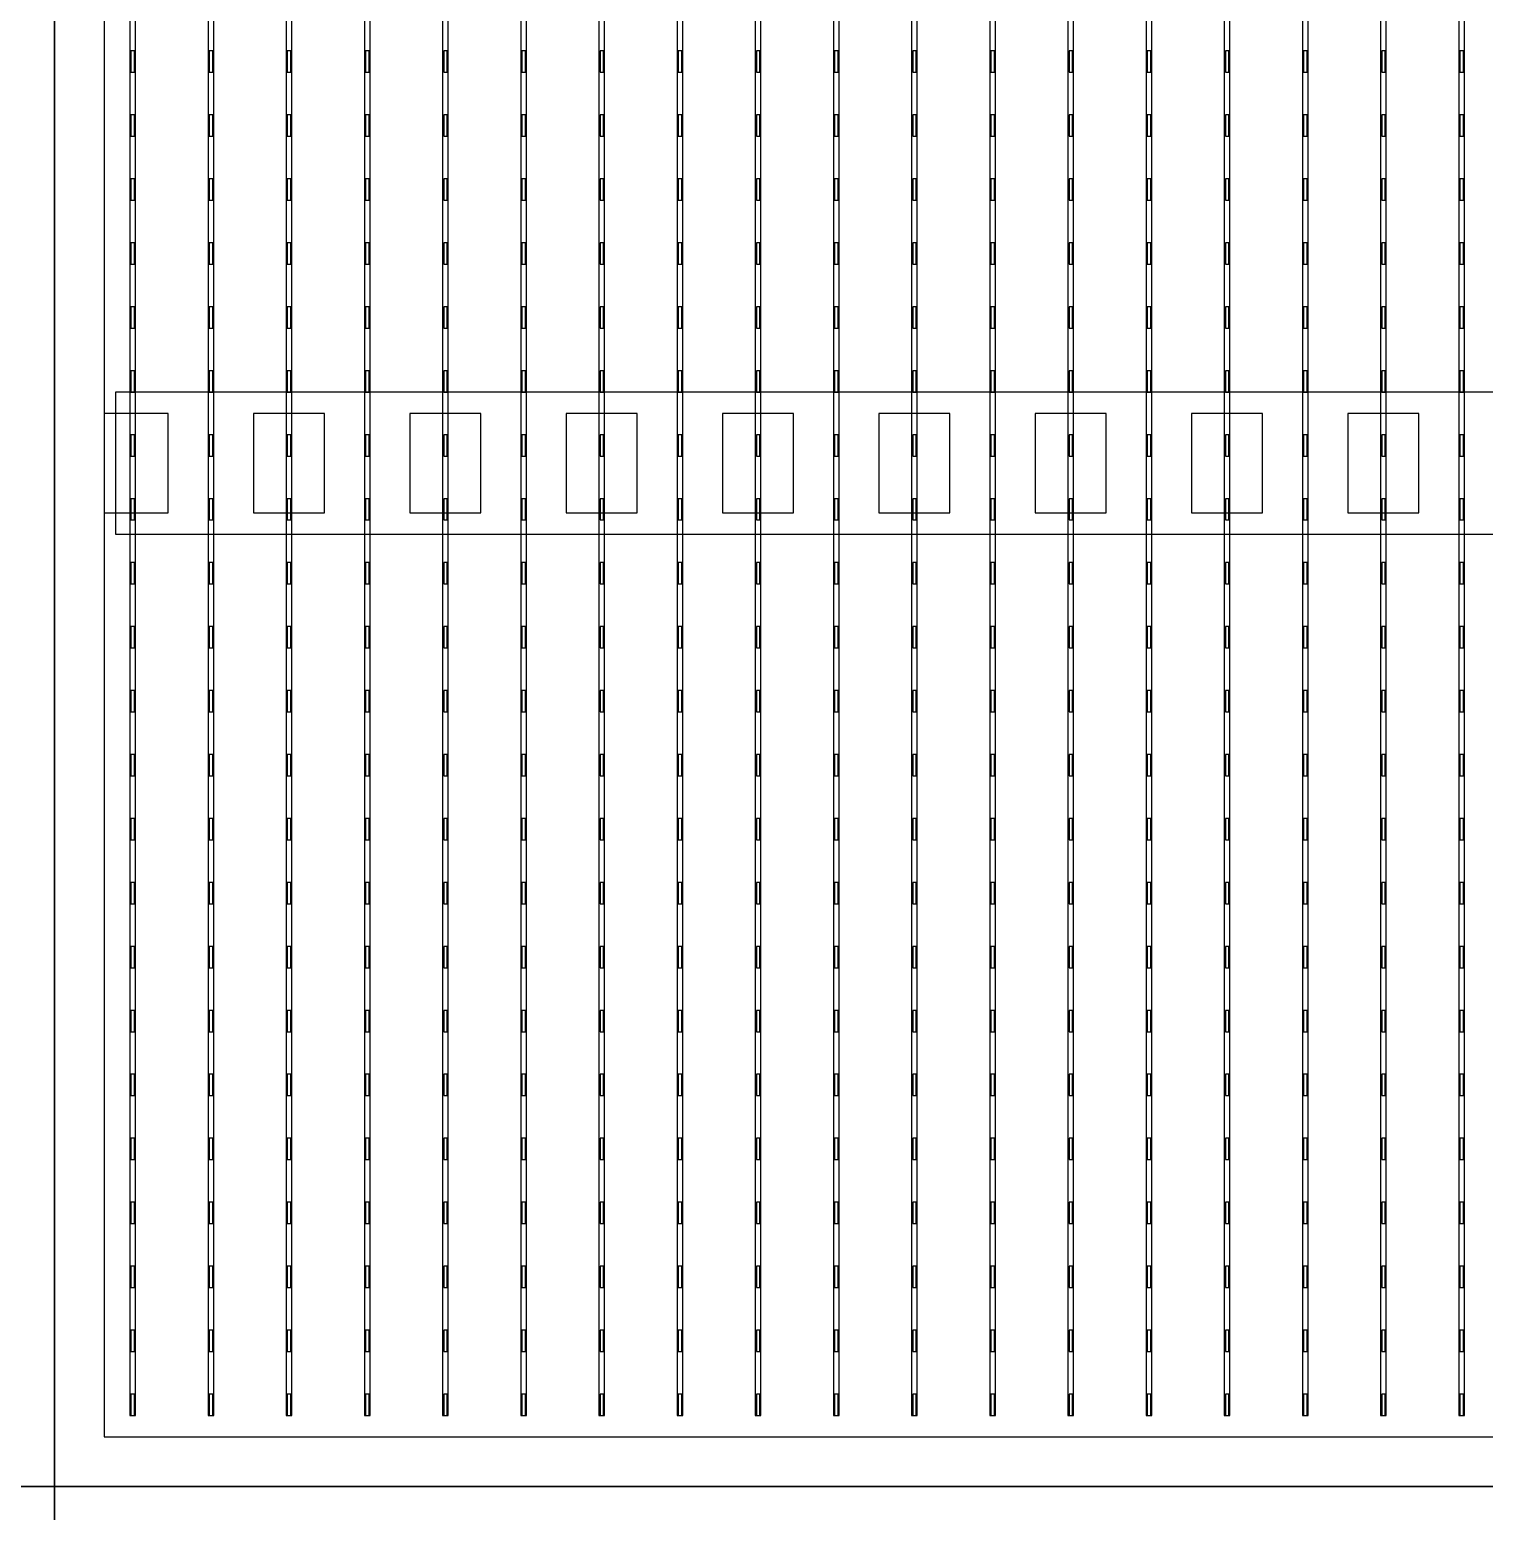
# Model space of a CAD drawing. Header units: millimetres. Extents: x -18 to 142, y -7 to 153.
# Drawn here: x 20.2 to 30.43, y 20.22 to 30.65 of the extents above; entities that cross this region are included whole.
import ezdxf

# ---------------------------------------------------------------- set-up
doc = ezdxf.new("R2010")
doc.units = ezdxf.units.MM
for name, color, linetype in [('BUSBARS', 3, 'Continuous'), ('CELLS', 5, 'Continuous'), ('CONTACT_PADS', 2, 'Continuous'), ('DICING', 4, 'Continuous'), ('FINGERS', 1, 'Continuous'), ('INSULATION', 2, 'Continuous')]:
    doc.layers.add(name, color=color, linetype=linetype)

msp = doc.modelspace()

# ---------------------------------------------------------------- linework, layer by layer
at = {"layer": 'BUSBARS'}
msp.add_lwpolyline([(40.84, 27.1), (40.84, 28.1), (20.8, 28.1), (20.8, 27.1), (40.84, 27.1)], close=True, dxfattribs=at)
at = {"layer": 'CELLS'}
for points in [[(20.37, 20.4), (20.37, 41.3), (-0.53, 41.3), (-0.53, 20.4), (20.37, 20.4)], [(41.27, 20.4), (41.27, 41.3), (20.37, 41.3), (20.37, 20.4), (41.27, 20.4)], [(20.37, -0.5), (20.37, 20.4), (-0.53, 20.4), (-0.53, -0.5), (20.37, -0.5)], [(41.27, -0.5), (41.27, 20.4), (20.37, 20.4), (20.37, -0.5), (41.27, -0.5)]]:
    msp.add_lwpolyline(points, close=True, dxfattribs=at)
at = {"layer": 'CONTACT_PADS'}
for points in [[(20.933, 30.35), (20.933, 30.5), (20.908, 30.5), (20.908, 30.35), (20.933, 30.35)], [(21.483, 30.35), (21.483, 30.5), (21.458, 30.5), (21.458, 30.35), (21.483, 30.35)], [(22.033, 30.35), (22.033, 30.5), (22.008, 30.5), (22.008, 30.35), (22.033, 30.35)], [(22.583, 30.35), (22.583, 30.5), (22.558, 30.5), (22.558, 30.35), (22.583, 30.35)], [(23.133, 30.35), (23.133, 30.5), (23.108, 30.5), (23.108, 30.35), (23.133, 30.35)], [(23.683, 30.35), (23.683, 30.5), (23.658, 30.5), (23.658, 30.35), (23.683, 30.35)], [(24.233, 30.35), (24.233, 30.5), (24.208, 30.5), (24.208, 30.35), (24.233, 30.35)], [(24.783, 30.35), (24.783, 30.5), (24.758, 30.5), (24.758, 30.35), (24.783, 30.35)], [(25.333, 30.35), (25.333, 30.5), (25.308, 30.5), (25.308, 30.35), (25.333, 30.35)], [(25.883, 30.35), (25.883, 30.5), (25.858, 30.5), (25.858, 30.35), (25.883, 30.35)], [(26.433, 30.35), (26.433, 30.5), (26.408, 30.5), (26.408, 30.35), (26.433, 30.35)], [(26.983, 30.35), (26.983, 30.5), (26.958, 30.5), (26.958, 30.35), (26.983, 30.35)], [(27.533, 30.35), (27.533, 30.5), (27.508, 30.5), (27.508, 30.35), (27.533, 30.35)], [(28.083, 30.35), (28.083, 30.5), (28.058, 30.5), (28.058, 30.35), (28.083, 30.35)], [(28.633, 30.35), (28.633, 30.5), (28.608, 30.5), (28.608, 30.35), (28.633, 30.35)], [(29.183, 30.35), (29.183, 30.5), (29.158, 30.5), (29.158, 30.35), (29.183, 30.35)], [(29.733, 30.35), (29.733, 30.5), (29.708, 30.5), (29.708, 30.35), (29.733, 30.35)], [(30.283, 30.35), (30.283, 30.5), (30.258, 30.5), (30.258, 30.35), (30.283, 30.35)], [(20.933, 29.9), (20.933, 30.05), (20.908, 30.05), (20.908, 29.9), (20.933, 29.9)], [(21.483, 29.9), (21.483, 30.05), (21.458, 30.05), (21.458, 29.9), (21.483, 29.9)], [(22.033, 29.9), (22.033, 30.05), (22.008, 30.05), (22.008, 29.9), (22.033, 29.9)], [(22.583, 29.9), (22.583, 30.05), (22.558, 30.05), (22.558, 29.9), (22.583, 29.9)], [(23.133, 29.9), (23.133, 30.05), (23.108, 30.05), (23.108, 29.9), (23.133, 29.9)], [(23.683, 29.9), (23.683, 30.05), (23.658, 30.05), (23.658, 29.9), (23.683, 29.9)], [(24.233, 29.9), (24.233, 30.05), (24.208, 30.05), (24.208, 29.9), (24.233, 29.9)], [(24.783, 29.9), (24.783, 30.05), (24.758, 30.05), (24.758, 29.9), (24.783, 29.9)], [(25.333, 29.9), (25.333, 30.05), (25.308, 30.05), (25.308, 29.9), (25.333, 29.9)], [(25.883, 29.9), (25.883, 30.05), (25.858, 30.05), (25.858, 29.9), (25.883, 29.9)], [(26.433, 29.9), (26.433, 30.05), (26.408, 30.05), (26.408, 29.9), (26.433, 29.9)], [(26.983, 29.9), (26.983, 30.05), (26.958, 30.05), (26.958, 29.9), (26.983, 29.9)], [(27.533, 29.9), (27.533, 30.05), (27.508, 30.05), (27.508, 29.9), (27.533, 29.9)], [(28.083, 29.9), (28.083, 30.05), (28.058, 30.05), (28.058, 29.9), (28.083, 29.9)], [(28.633, 29.9), (28.633, 30.05), (28.608, 30.05), (28.608, 29.9), (28.633, 29.9)], [(29.183, 29.9), (29.183, 30.05), (29.158, 30.05), (29.158, 29.9), (29.183, 29.9)], [(29.733, 29.9), (29.733, 30.05), (29.708, 30.05), (29.708, 29.9), (29.733, 29.9)], [(30.283, 29.9), (30.283, 30.05), (30.258, 30.05), (30.258, 29.9), (30.283, 29.9)], [(20.933, 29.45), (20.933, 29.6), (20.908, 29.6), (20.908, 29.45), (20.933, 29.45)], [(21.483, 29.45), (21.483, 29.6), (21.458, 29.6), (21.458, 29.45), (21.483, 29.45)], [(22.033, 29.45), (22.033, 29.6), (22.008, 29.6), (22.008, 29.45), (22.033, 29.45)], [(22.583, 29.45), (22.583, 29.6), (22.558, 29.6), (22.558, 29.45), (22.583, 29.45)], [(23.133, 29.45), (23.133, 29.6), (23.108, 29.6), (23.108, 29.45), (23.133, 29.45)], [(23.683, 29.45), (23.683, 29.6), (23.658, 29.6), (23.658, 29.45), (23.683, 29.45)], [(24.233, 29.45), (24.233, 29.6), (24.208, 29.6), (24.208, 29.45), (24.233, 29.45)], [(24.783, 29.45), (24.783, 29.6), (24.758, 29.6), (24.758, 29.45), (24.783, 29.45)], [(25.333, 29.45), (25.333, 29.6), (25.308, 29.6), (25.308, 29.45), (25.333, 29.45)], [(25.883, 29.45), (25.883, 29.6), (25.858, 29.6), (25.858, 29.45), (25.883, 29.45)], [(26.433, 29.45), (26.433, 29.6), (26.408, 29.6), (26.408, 29.45), (26.433, 29.45)], [(26.983, 29.45), (26.983, 29.6), (26.958, 29.6), (26.958, 29.45), (26.983, 29.45)], [(27.533, 29.45), (27.533, 29.6), (27.508, 29.6), (27.508, 29.45), (27.533, 29.45)], [(28.083, 29.45), (28.083, 29.6), (28.058, 29.6), (28.058, 29.45), (28.083, 29.45)], [(28.633, 29.45), (28.633, 29.6), (28.608, 29.6), (28.608, 29.45), (28.633, 29.45)], [(29.183, 29.45), (29.183, 29.6), (29.158, 29.6), (29.158, 29.45), (29.183, 29.45)], [(29.733, 29.45), (29.733, 29.6), (29.708, 29.6), (29.708, 29.45), (29.733, 29.45)], [(30.283, 29.45), (30.283, 29.6), (30.258, 29.6), (30.258, 29.45), (30.283, 29.45)], [(20.933, 29), (20.933, 29.15), (20.908, 29.15), (20.908, 29), (20.933, 29)], [(21.483, 29), (21.483, 29.15), (21.458, 29.15), (21.458, 29), (21.483, 29)], [(22.033, 29), (22.033, 29.15), (22.008, 29.15), (22.008, 29), (22.033, 29)], [(22.583, 29), (22.583, 29.15), (22.558, 29.15), (22.558, 29), (22.583, 29)], [(23.133, 29), (23.133, 29.15), (23.108, 29.15), (23.108, 29), (23.133, 29)], [(23.683, 29), (23.683, 29.15), (23.658, 29.15), (23.658, 29), (23.683, 29)], [(24.233, 29), (24.233, 29.15), (24.208, 29.15), (24.208, 29), (24.233, 29)], [(24.783, 29), (24.783, 29.15), (24.758, 29.15), (24.758, 29), (24.783, 29)], [(25.333, 29), (25.333, 29.15), (25.308, 29.15), (25.308, 29), (25.333, 29)], [(25.883, 29), (25.883, 29.15), (25.858, 29.15), (25.858, 29), (25.883, 29)], [(26.433, 29), (26.433, 29.15), (26.408, 29.15), (26.408, 29), (26.433, 29)], [(26.983, 29), (26.983, 29.15), (26.958, 29.15), (26.958, 29), (26.983, 29)], [(27.533, 29), (27.533, 29.15), (27.508, 29.15), (27.508, 29), (27.533, 29)], [(28.083, 29), (28.083, 29.15), (28.058, 29.15), (28.058, 29), (28.083, 29)], [(28.633, 29), (28.633, 29.15), (28.608, 29.15), (28.608, 29), (28.633, 29)], [(29.183, 29), (29.183, 29.15), (29.158, 29.15), (29.158, 29), (29.183, 29)], [(29.733, 29), (29.733, 29.15), (29.708, 29.15), (29.708, 29), (29.733, 29)], [(30.283, 29), (30.283, 29.15), (30.258, 29.15), (30.258, 29), (30.283, 29)], [(20.933, 28.55), (20.933, 28.7), (20.908, 28.7), (20.908, 28.55), (20.933, 28.55)], [(21.483, 28.55), (21.483, 28.7), (21.458, 28.7), (21.458, 28.55), (21.483, 28.55)], [(22.033, 28.55), (22.033, 28.7), (22.008, 28.7), (22.008, 28.55), (22.033, 28.55)], [(22.583, 28.55), (22.583, 28.7), (22.558, 28.7), (22.558, 28.55), (22.583, 28.55)], [(23.133, 28.55), (23.133, 28.7), (23.108, 28.7), (23.108, 28.55), (23.133, 28.55)], [(23.683, 28.55), (23.683, 28.7), (23.658, 28.7), (23.658, 28.55), (23.683, 28.55)], [(24.233, 28.55), (24.233, 28.7), (24.208, 28.7), (24.208, 28.55), (24.233, 28.55)], [(24.783, 28.55), (24.783, 28.7), (24.758, 28.7), (24.758, 28.55), (24.783, 28.55)], [(25.333, 28.55), (25.333, 28.7), (25.308, 28.7), (25.308, 28.55), (25.333, 28.55)], [(25.883, 28.55), (25.883, 28.7), (25.858, 28.7), (25.858, 28.55), (25.883, 28.55)], [(26.433, 28.55), (26.433, 28.7), (26.408, 28.7), (26.408, 28.55), (26.433, 28.55)], [(26.983, 28.55), (26.983, 28.7), (26.958, 28.7), (26.958, 28.55), (26.983, 28.55)], [(27.533, 28.55), (27.533, 28.7), (27.508, 28.7), (27.508, 28.55), (27.533, 28.55)], [(28.083, 28.55), (28.083, 28.7), (28.058, 28.7), (28.058, 28.55), (28.083, 28.55)], [(28.633, 28.55), (28.633, 28.7), (28.608, 28.7), (28.608, 28.55), (28.633, 28.55)], [(29.183, 28.55), (29.183, 28.7), (29.158, 28.7), (29.158, 28.55), (29.183, 28.55)], [(29.733, 28.55), (29.733, 28.7), (29.708, 28.7), (29.708, 28.55), (29.733, 28.55)], [(30.283, 28.55), (30.283, 28.7), (30.258, 28.7), (30.258, 28.55), (30.283, 28.55)], [(20.933, 28.1), (20.933, 28.25), (20.908, 28.25), (20.908, 28.1), (20.933, 28.1)], [(21.483, 28.1), (21.483, 28.25), (21.458, 28.25), (21.458, 28.1), (21.483, 28.1)], [(22.033, 28.1), (22.033, 28.25), (22.008, 28.25), (22.008, 28.1), (22.033, 28.1)], [(22.583, 28.1), (22.583, 28.25), (22.558, 28.25), (22.558, 28.1), (22.583, 28.1)], [(23.133, 28.1), (23.133, 28.25), (23.108, 28.25), (23.108, 28.1), (23.133, 28.1)], [(23.683, 28.1), (23.683, 28.25), (23.658, 28.25), (23.658, 28.1), (23.683, 28.1)], [(24.233, 28.1), (24.233, 28.25), (24.208, 28.25), (24.208, 28.1), (24.233, 28.1)], [(24.783, 28.1), (24.783, 28.25), (24.758, 28.25), (24.758, 28.1), (24.783, 28.1)], [(25.333, 28.1), (25.333, 28.25), (25.308, 28.25), (25.308, 28.1), (25.333, 28.1)], [(25.883, 28.1), (25.883, 28.25), (25.858, 28.25), (25.858, 28.1), (25.883, 28.1)], [(26.433, 28.1), (26.433, 28.25), (26.408, 28.25), (26.408, 28.1), (26.433, 28.1)], [(26.983, 28.1), (26.983, 28.25), (26.958, 28.25), (26.958, 28.1), (26.983, 28.1)], [(27.533, 28.1), (27.533, 28.25), (27.508, 28.25), (27.508, 28.1), (27.533, 28.1)], [(28.083, 28.1), (28.083, 28.25), (28.058, 28.25), (28.058, 28.1), (28.083, 28.1)], [(28.633, 28.1), (28.633, 28.25), (28.608, 28.25), (28.608, 28.1), (28.633, 28.1)], [(29.183, 28.1), (29.183, 28.25), (29.158, 28.25), (29.158, 28.1), (29.183, 28.1)], [(29.733, 28.1), (29.733, 28.25), (29.708, 28.25), (29.708, 28.1), (29.733, 28.1)], [(30.283, 28.1), (30.283, 28.25), (30.258, 28.25), (30.258, 28.1), (30.283, 28.1)], [(20.933, 27.65), (20.933, 27.8), (20.908, 27.8), (20.908, 27.65), (20.933, 27.65)], [(21.483, 27.65), (21.483, 27.8), (21.458, 27.8), (21.458, 27.65), (21.483, 27.65)], [(22.033, 27.65), (22.033, 27.8), (22.008, 27.8), (22.008, 27.65), (22.033, 27.65)], [(22.583, 27.65), (22.583, 27.8), (22.558, 27.8), (22.558, 27.65), (22.583, 27.65)], [(23.133, 27.65), (23.133, 27.8), (23.108, 27.8), (23.108, 27.65), (23.133, 27.65)], [(23.683, 27.65), (23.683, 27.8), (23.658, 27.8), (23.658, 27.65), (23.683, 27.65)], [(24.233, 27.65), (24.233, 27.8), (24.208, 27.8), (24.208, 27.65), (24.233, 27.65)], [(24.783, 27.65), (24.783, 27.8), (24.758, 27.8), (24.758, 27.65), (24.783, 27.65)], [(25.333, 27.65), (25.333, 27.8), (25.308, 27.8), (25.308, 27.65), (25.333, 27.65)], [(25.883, 27.65), (25.883, 27.8), (25.858, 27.8), (25.858, 27.65), (25.883, 27.65)], [(26.433, 27.65), (26.433, 27.8), (26.408, 27.8), (26.408, 27.65), (26.433, 27.65)], [(26.983, 27.65), (26.983, 27.8), (26.958, 27.8), (26.958, 27.65), (26.983, 27.65)], [(27.533, 27.65), (27.533, 27.8), (27.508, 27.8), (27.508, 27.65), (27.533, 27.65)], [(28.083, 27.65), (28.083, 27.8), (28.058, 27.8), (28.058, 27.65), (28.083, 27.65)], [(28.633, 27.65), (28.633, 27.8), (28.608, 27.8), (28.608, 27.65), (28.633, 27.65)], [(29.183, 27.65), (29.183, 27.8), (29.158, 27.8), (29.158, 27.65), (29.183, 27.65)], [(29.733, 27.65), (29.733, 27.8), (29.708, 27.8), (29.708, 27.65), (29.733, 27.65)], [(30.283, 27.65), (30.283, 27.8), (30.258, 27.8), (30.258, 27.65), (30.283, 27.65)], [(20.933, 27.2), (20.933, 27.35), (20.908, 27.35), (20.908, 27.2), (20.933, 27.2)], [(21.483, 27.2), (21.483, 27.35), (21.458, 27.35), (21.458, 27.2), (21.483, 27.2)], [(22.033, 27.2), (22.033, 27.35), (22.008, 27.35), (22.008, 27.2), (22.033, 27.2)], [(22.583, 27.2), (22.583, 27.35), (22.558, 27.35), (22.558, 27.2), (22.583, 27.2)], [(23.133, 27.2), (23.133, 27.35), (23.108, 27.35), (23.108, 27.2), (23.133, 27.2)], [(23.683, 27.2), (23.683, 27.35), (23.658, 27.35), (23.658, 27.2), (23.683, 27.2)], [(24.233, 27.2), (24.233, 27.35), (24.208, 27.35), (24.208, 27.2), (24.233, 27.2)], [(24.783, 27.2), (24.783, 27.35), (24.758, 27.35), (24.758, 27.2), (24.783, 27.2)], [(25.333, 27.2), (25.333, 27.35), (25.308, 27.35), (25.308, 27.2), (25.333, 27.2)], [(25.883, 27.2), (25.883, 27.35), (25.858, 27.35), (25.858, 27.2), (25.883, 27.2)], [(26.433, 27.2), (26.433, 27.35), (26.408, 27.35), (26.408, 27.2), (26.433, 27.2)], [(26.983, 27.2), (26.983, 27.35), (26.958, 27.35), (26.958, 27.2), (26.983, 27.2)], [(27.533, 27.2), (27.533, 27.35), (27.508, 27.35), (27.508, 27.2), (27.533, 27.2)], [(28.083, 27.2), (28.083, 27.35), (28.058, 27.35), (28.058, 27.2), (28.083, 27.2)], [(28.633, 27.2), (28.633, 27.35), (28.608, 27.35), (28.608, 27.2), (28.633, 27.2)], [(29.183, 27.2), (29.183, 27.35), (29.158, 27.35), (29.158, 27.2), (29.183, 27.2)], [(29.733, 27.2), (29.733, 27.35), (29.708, 27.35), (29.708, 27.2), (29.733, 27.2)], [(30.283, 27.2), (30.283, 27.35), (30.258, 27.35), (30.258, 27.2), (30.283, 27.2)], [(20.933, 26.75), (20.933, 26.9), (20.908, 26.9), (20.908, 26.75), (20.933, 26.75)], [(21.483, 26.75), (21.483, 26.9), (21.458, 26.9), (21.458, 26.75), (21.483, 26.75)], [(22.033, 26.75), (22.033, 26.9), (22.008, 26.9), (22.008, 26.75), (22.033, 26.75)], [(22.583, 26.75), (22.583, 26.9), (22.558, 26.9), (22.558, 26.75), (22.583, 26.75)], [(23.133, 26.75), (23.133, 26.9), (23.108, 26.9), (23.108, 26.75), (23.133, 26.75)], [(23.683, 26.75), (23.683, 26.9), (23.658, 26.9), (23.658, 26.75), (23.683, 26.75)], [(24.233, 26.75), (24.233, 26.9), (24.208, 26.9), (24.208, 26.75), (24.233, 26.75)], [(24.783, 26.75), (24.783, 26.9), (24.758, 26.9), (24.758, 26.75), (24.783, 26.75)], [(25.333, 26.75), (25.333, 26.9), (25.308, 26.9), (25.308, 26.75), (25.333, 26.75)], [(25.883, 26.75), (25.883, 26.9), (25.858, 26.9), (25.858, 26.75), (25.883, 26.75)], [(26.433, 26.75), (26.433, 26.9), (26.408, 26.9), (26.408, 26.75), (26.433, 26.75)], [(26.983, 26.75), (26.983, 26.9), (26.958, 26.9), (26.958, 26.75), (26.983, 26.75)], [(27.533, 26.75), (27.533, 26.9), (27.508, 26.9), (27.508, 26.75), (27.533, 26.75)], [(28.083, 26.75), (28.083, 26.9), (28.058, 26.9), (28.058, 26.75), (28.083, 26.75)], [(28.633, 26.75), (28.633, 26.9), (28.608, 26.9), (28.608, 26.75), (28.633, 26.75)], [(29.183, 26.75), (29.183, 26.9), (29.158, 26.9), (29.158, 26.75), (29.183, 26.75)], [(29.733, 26.75), (29.733, 26.9), (29.708, 26.9), (29.708, 26.75), (29.733, 26.75)], [(30.283, 26.75), (30.283, 26.9), (30.258, 26.9), (30.258, 26.75), (30.283, 26.75)], [(20.933, 26.3), (20.933, 26.45), (20.908, 26.45), (20.908, 26.3), (20.933, 26.3)], [(21.483, 26.3), (21.483, 26.45), (21.458, 26.45), (21.458, 26.3), (21.483, 26.3)], [(22.033, 26.3), (22.033, 26.45), (22.008, 26.45), (22.008, 26.3), (22.033, 26.3)], [(22.583, 26.3), (22.583, 26.45), (22.558, 26.45), (22.558, 26.3), (22.583, 26.3)], [(23.133, 26.3), (23.133, 26.45), (23.108, 26.45), (23.108, 26.3), (23.133, 26.3)], [(23.683, 26.3), (23.683, 26.45), (23.658, 26.45), (23.658, 26.3), (23.683, 26.3)], [(24.233, 26.3), (24.233, 26.45), (24.208, 26.45), (24.208, 26.3), (24.233, 26.3)], [(24.783, 26.3), (24.783, 26.45), (24.758, 26.45), (24.758, 26.3), (24.783, 26.3)], [(25.333, 26.3), (25.333, 26.45), (25.308, 26.45), (25.308, 26.3), (25.333, 26.3)], [(25.883, 26.3), (25.883, 26.45), (25.858, 26.45), (25.858, 26.3), (25.883, 26.3)], [(26.433, 26.3), (26.433, 26.45), (26.408, 26.45), (26.408, 26.3), (26.433, 26.3)], [(26.983, 26.3), (26.983, 26.45), (26.958, 26.45), (26.958, 26.3), (26.983, 26.3)], [(27.533, 26.3), (27.533, 26.45), (27.508, 26.45), (27.508, 26.3), (27.533, 26.3)], [(28.083, 26.3), (28.083, 26.45), (28.058, 26.45), (28.058, 26.3), (28.083, 26.3)], [(28.633, 26.3), (28.633, 26.45), (28.608, 26.45), (28.608, 26.3), (28.633, 26.3)], [(29.183, 26.3), (29.183, 26.45), (29.158, 26.45), (29.158, 26.3), (29.183, 26.3)], [(29.733, 26.3), (29.733, 26.45), (29.708, 26.45), (29.708, 26.3), (29.733, 26.3)], [(30.283, 26.3), (30.283, 26.45), (30.258, 26.45), (30.258, 26.3), (30.283, 26.3)], [(20.933, 25.85), (20.933, 26), (20.908, 26), (20.908, 25.85), (20.933, 25.85)], [(21.483, 25.85), (21.483, 26), (21.458, 26), (21.458, 25.85), (21.483, 25.85)], [(22.033, 25.85), (22.033, 26), (22.008, 26), (22.008, 25.85), (22.033, 25.85)], [(22.583, 25.85), (22.583, 26), (22.558, 26), (22.558, 25.85), (22.583, 25.85)], [(23.133, 25.85), (23.133, 26), (23.108, 26), (23.108, 25.85), (23.133, 25.85)], [(23.683, 25.85), (23.683, 26), (23.658, 26), (23.658, 25.85), (23.683, 25.85)], [(24.233, 25.85), (24.233, 26), (24.208, 26), (24.208, 25.85), (24.233, 25.85)], [(24.783, 25.85), (24.783, 26), (24.758, 26), (24.758, 25.85), (24.783, 25.85)], [(25.333, 25.85), (25.333, 26), (25.308, 26), (25.308, 25.85), (25.333, 25.85)], [(25.883, 25.85), (25.883, 26), (25.858, 26), (25.858, 25.85), (25.883, 25.85)], [(26.433, 25.85), (26.433, 26), (26.408, 26), (26.408, 25.85), (26.433, 25.85)], [(26.983, 25.85), (26.983, 26), (26.958, 26), (26.958, 25.85), (26.983, 25.85)], [(27.533, 25.85), (27.533, 26), (27.508, 26), (27.508, 25.85), (27.533, 25.85)], [(28.083, 25.85), (28.083, 26), (28.058, 26), (28.058, 25.85), (28.083, 25.85)], [(28.633, 25.85), (28.633, 26), (28.608, 26), (28.608, 25.85), (28.633, 25.85)], [(29.183, 25.85), (29.183, 26), (29.158, 26), (29.158, 25.85), (29.183, 25.85)], [(29.733, 25.85), (29.733, 26), (29.708, 26), (29.708, 25.85), (29.733, 25.85)], [(30.283, 25.85), (30.283, 26), (30.258, 26), (30.258, 25.85), (30.283, 25.85)], [(20.933, 25.4), (20.933, 25.55), (20.908, 25.55), (20.908, 25.4), (20.933, 25.4)], [(21.483, 25.4), (21.483, 25.55), (21.458, 25.55), (21.458, 25.4), (21.483, 25.4)], [(22.033, 25.4), (22.033, 25.55), (22.008, 25.55), (22.008, 25.4), (22.033, 25.4)], [(22.583, 25.4), (22.583, 25.55), (22.558, 25.55), (22.558, 25.4), (22.583, 25.4)], [(23.133, 25.4), (23.133, 25.55), (23.108, 25.55), (23.108, 25.4), (23.133, 25.4)], [(23.683, 25.4), (23.683, 25.55), (23.658, 25.55), (23.658, 25.4), (23.683, 25.4)], [(24.233, 25.4), (24.233, 25.55), (24.208, 25.55), (24.208, 25.4), (24.233, 25.4)], [(24.783, 25.4), (24.783, 25.55), (24.758, 25.55), (24.758, 25.4), (24.783, 25.4)], [(25.333, 25.4), (25.333, 25.55), (25.308, 25.55), (25.308, 25.4), (25.333, 25.4)], [(25.883, 25.4), (25.883, 25.55), (25.858, 25.55), (25.858, 25.4), (25.883, 25.4)], [(26.433, 25.4), (26.433, 25.55), (26.408, 25.55), (26.408, 25.4), (26.433, 25.4)], [(26.983, 25.4), (26.983, 25.55), (26.958, 25.55), (26.958, 25.4), (26.983, 25.4)], [(27.533, 25.4), (27.533, 25.55), (27.508, 25.55), (27.508, 25.4), (27.533, 25.4)], [(28.083, 25.4), (28.083, 25.55), (28.058, 25.55), (28.058, 25.4), (28.083, 25.4)], [(28.633, 25.4), (28.633, 25.55), (28.608, 25.55), (28.608, 25.4), (28.633, 25.4)], [(29.183, 25.4), (29.183, 25.55), (29.158, 25.55), (29.158, 25.4), (29.183, 25.4)], [(29.733, 25.4), (29.733, 25.55), (29.708, 25.55), (29.708, 25.4), (29.733, 25.4)], [(30.283, 25.4), (30.283, 25.55), (30.258, 25.55), (30.258, 25.4), (30.283, 25.4)], [(20.933, 24.95), (20.933, 25.1), (20.908, 25.1), (20.908, 24.95), (20.933, 24.95)], [(21.483, 24.95), (21.483, 25.1), (21.458, 25.1), (21.458, 24.95), (21.483, 24.95)], [(22.033, 24.95), (22.033, 25.1), (22.008, 25.1), (22.008, 24.95), (22.033, 24.95)], [(22.583, 24.95), (22.583, 25.1), (22.558, 25.1), (22.558, 24.95), (22.583, 24.95)], [(23.133, 24.95), (23.133, 25.1), (23.108, 25.1), (23.108, 24.95), (23.133, 24.95)], [(23.683, 24.95), (23.683, 25.1), (23.658, 25.1), (23.658, 24.95), (23.683, 24.95)], [(24.233, 24.95), (24.233, 25.1), (24.208, 25.1), (24.208, 24.95), (24.233, 24.95)], [(24.783, 24.95), (24.783, 25.1), (24.758, 25.1), (24.758, 24.95), (24.783, 24.95)], [(25.333, 24.95), (25.333, 25.1), (25.308, 25.1), (25.308, 24.95), (25.333, 24.95)], [(25.883, 24.95), (25.883, 25.1), (25.858, 25.1), (25.858, 24.95), (25.883, 24.95)], [(26.433, 24.95), (26.433, 25.1), (26.408, 25.1), (26.408, 24.95), (26.433, 24.95)], [(26.983, 24.95), (26.983, 25.1), (26.958, 25.1), (26.958, 24.95), (26.983, 24.95)], [(27.533, 24.95), (27.533, 25.1), (27.508, 25.1), (27.508, 24.95), (27.533, 24.95)], [(28.083, 24.95), (28.083, 25.1), (28.058, 25.1), (28.058, 24.95), (28.083, 24.95)], [(28.633, 24.95), (28.633, 25.1), (28.608, 25.1), (28.608, 24.95), (28.633, 24.95)], [(29.183, 24.95), (29.183, 25.1), (29.158, 25.1), (29.158, 24.95), (29.183, 24.95)], [(29.733, 24.95), (29.733, 25.1), (29.708, 25.1), (29.708, 24.95), (29.733, 24.95)], [(30.283, 24.95), (30.283, 25.1), (30.258, 25.1), (30.258, 24.95), (30.283, 24.95)], [(20.933, 24.5), (20.933, 24.65), (20.908, 24.65), (20.908, 24.5), (20.933, 24.5)], [(21.483, 24.5), (21.483, 24.65), (21.458, 24.65), (21.458, 24.5), (21.483, 24.5)], [(22.033, 24.5), (22.033, 24.65), (22.008, 24.65), (22.008, 24.5), (22.033, 24.5)], [(22.583, 24.5), (22.583, 24.65), (22.558, 24.65), (22.558, 24.5), (22.583, 24.5)], [(23.133, 24.5), (23.133, 24.65), (23.108, 24.65), (23.108, 24.5), (23.133, 24.5)], [(23.683, 24.5), (23.683, 24.65), (23.658, 24.65), (23.658, 24.5), (23.683, 24.5)], [(24.233, 24.5), (24.233, 24.65), (24.208, 24.65), (24.208, 24.5), (24.233, 24.5)], [(24.783, 24.5), (24.783, 24.65), (24.758, 24.65), (24.758, 24.5), (24.783, 24.5)], [(25.333, 24.5), (25.333, 24.65), (25.308, 24.65), (25.308, 24.5), (25.333, 24.5)], [(25.883, 24.5), (25.883, 24.65), (25.858, 24.65), (25.858, 24.5), (25.883, 24.5)], [(26.433, 24.5), (26.433, 24.65), (26.408, 24.65), (26.408, 24.5), (26.433, 24.5)], [(26.983, 24.5), (26.983, 24.65), (26.958, 24.65), (26.958, 24.5), (26.983, 24.5)], [(27.533, 24.5), (27.533, 24.65), (27.508, 24.65), (27.508, 24.5), (27.533, 24.5)], [(28.083, 24.5), (28.083, 24.65), (28.058, 24.65), (28.058, 24.5), (28.083, 24.5)], [(28.633, 24.5), (28.633, 24.65), (28.608, 24.65), (28.608, 24.5), (28.633, 24.5)], [(29.183, 24.5), (29.183, 24.65), (29.158, 24.65), (29.158, 24.5), (29.183, 24.5)], [(29.733, 24.5), (29.733, 24.65), (29.708, 24.65), (29.708, 24.5), (29.733, 24.5)], [(30.283, 24.5), (30.283, 24.65), (30.258, 24.65), (30.258, 24.5), (30.283, 24.5)], [(20.933, 24.05), (20.933, 24.2), (20.908, 24.2), (20.908, 24.05), (20.933, 24.05)], [(21.483, 24.05), (21.483, 24.2), (21.458, 24.2), (21.458, 24.05), (21.483, 24.05)], [(22.033, 24.05), (22.033, 24.2), (22.008, 24.2), (22.008, 24.05), (22.033, 24.05)], [(22.583, 24.05), (22.583, 24.2), (22.558, 24.2), (22.558, 24.05), (22.583, 24.05)], [(23.133, 24.05), (23.133, 24.2), (23.108, 24.2), (23.108, 24.05), (23.133, 24.05)], [(23.683, 24.05), (23.683, 24.2), (23.658, 24.2), (23.658, 24.05), (23.683, 24.05)], [(24.233, 24.05), (24.233, 24.2), (24.208, 24.2), (24.208, 24.05), (24.233, 24.05)], [(24.783, 24.05), (24.783, 24.2), (24.758, 24.2), (24.758, 24.05), (24.783, 24.05)], [(25.333, 24.05), (25.333, 24.2), (25.308, 24.2), (25.308, 24.05), (25.333, 24.05)], [(25.883, 24.05), (25.883, 24.2), (25.858, 24.2), (25.858, 24.05), (25.883, 24.05)], [(26.433, 24.05), (26.433, 24.2), (26.408, 24.2), (26.408, 24.05), (26.433, 24.05)], [(26.983, 24.05), (26.983, 24.2), (26.958, 24.2), (26.958, 24.05), (26.983, 24.05)], [(27.533, 24.05), (27.533, 24.2), (27.508, 24.2), (27.508, 24.05), (27.533, 24.05)], [(28.083, 24.05), (28.083, 24.2), (28.058, 24.2), (28.058, 24.05), (28.083, 24.05)], [(28.633, 24.05), (28.633, 24.2), (28.608, 24.2), (28.608, 24.05), (28.633, 24.05)], [(29.183, 24.05), (29.183, 24.2), (29.158, 24.2), (29.158, 24.05), (29.183, 24.05)], [(29.733, 24.05), (29.733, 24.2), (29.708, 24.2), (29.708, 24.05), (29.733, 24.05)], [(30.283, 24.05), (30.283, 24.2), (30.258, 24.2), (30.258, 24.05), (30.283, 24.05)], [(20.933, 23.6), (20.933, 23.75), (20.908, 23.75), (20.908, 23.6), (20.933, 23.6)], [(21.483, 23.6), (21.483, 23.75), (21.458, 23.75), (21.458, 23.6), (21.483, 23.6)], [(22.033, 23.6), (22.033, 23.75), (22.008, 23.75), (22.008, 23.6), (22.033, 23.6)], [(22.583, 23.6), (22.583, 23.75), (22.558, 23.75), (22.558, 23.6), (22.583, 23.6)], [(23.133, 23.6), (23.133, 23.75), (23.108, 23.75), (23.108, 23.6), (23.133, 23.6)], [(23.683, 23.6), (23.683, 23.75), (23.658, 23.75), (23.658, 23.6), (23.683, 23.6)], [(24.233, 23.6), (24.233, 23.75), (24.208, 23.75), (24.208, 23.6), (24.233, 23.6)], [(24.783, 23.6), (24.783, 23.75), (24.758, 23.75), (24.758, 23.6), (24.783, 23.6)], [(25.333, 23.6), (25.333, 23.75), (25.308, 23.75), (25.308, 23.6), (25.333, 23.6)], [(25.883, 23.6), (25.883, 23.75), (25.858, 23.75), (25.858, 23.6), (25.883, 23.6)], [(26.433, 23.6), (26.433, 23.75), (26.408, 23.75), (26.408, 23.6), (26.433, 23.6)], [(26.983, 23.6), (26.983, 23.75), (26.958, 23.75), (26.958, 23.6), (26.983, 23.6)], [(27.533, 23.6), (27.533, 23.75), (27.508, 23.75), (27.508, 23.6), (27.533, 23.6)], [(28.083, 23.6), (28.083, 23.75), (28.058, 23.75), (28.058, 23.6), (28.083, 23.6)], [(28.633, 23.6), (28.633, 23.75), (28.608, 23.75), (28.608, 23.6), (28.633, 23.6)], [(29.183, 23.6), (29.183, 23.75), (29.158, 23.75), (29.158, 23.6), (29.183, 23.6)], [(29.733, 23.6), (29.733, 23.75), (29.708, 23.75), (29.708, 23.6), (29.733, 23.6)], [(30.283, 23.6), (30.283, 23.75), (30.258, 23.75), (30.258, 23.6), (30.283, 23.6)], [(20.933, 23.15), (20.933, 23.3), (20.908, 23.3), (20.908, 23.15), (20.933, 23.15)], [(21.483, 23.15), (21.483, 23.3), (21.458, 23.3), (21.458, 23.15), (21.483, 23.15)], [(22.033, 23.15), (22.033, 23.3), (22.008, 23.3), (22.008, 23.15), (22.033, 23.15)], [(22.583, 23.15), (22.583, 23.3), (22.558, 23.3), (22.558, 23.15), (22.583, 23.15)], [(23.133, 23.15), (23.133, 23.3), (23.108, 23.3), (23.108, 23.15), (23.133, 23.15)], [(23.683, 23.15), (23.683, 23.3), (23.658, 23.3), (23.658, 23.15), (23.683, 23.15)], [(24.233, 23.15), (24.233, 23.3), (24.208, 23.3), (24.208, 23.15), (24.233, 23.15)], [(24.783, 23.15), (24.783, 23.3), (24.758, 23.3), (24.758, 23.15), (24.783, 23.15)], [(25.333, 23.15), (25.333, 23.3), (25.308, 23.3), (25.308, 23.15), (25.333, 23.15)], [(25.883, 23.15), (25.883, 23.3), (25.858, 23.3), (25.858, 23.15), (25.883, 23.15)], [(26.433, 23.15), (26.433, 23.3), (26.408, 23.3), (26.408, 23.15), (26.433, 23.15)], [(26.983, 23.15), (26.983, 23.3), (26.958, 23.3), (26.958, 23.15), (26.983, 23.15)], [(27.533, 23.15), (27.533, 23.3), (27.508, 23.3), (27.508, 23.15), (27.533, 23.15)], [(28.083, 23.15), (28.083, 23.3), (28.058, 23.3), (28.058, 23.15), (28.083, 23.15)], [(28.633, 23.15), (28.633, 23.3), (28.608, 23.3), (28.608, 23.15), (28.633, 23.15)], [(29.183, 23.15), (29.183, 23.3), (29.158, 23.3), (29.158, 23.15), (29.183, 23.15)], [(29.733, 23.15), (29.733, 23.3), (29.708, 23.3), (29.708, 23.15), (29.733, 23.15)], [(30.283, 23.15), (30.283, 23.3), (30.258, 23.3), (30.258, 23.15), (30.283, 23.15)], [(20.933, 22.7), (20.933, 22.85), (20.908, 22.85), (20.908, 22.7), (20.933, 22.7)], [(21.483, 22.7), (21.483, 22.85), (21.458, 22.85), (21.458, 22.7), (21.483, 22.7)], [(22.033, 22.7), (22.033, 22.85), (22.008, 22.85), (22.008, 22.7), (22.033, 22.7)], [(22.583, 22.7), (22.583, 22.85), (22.558, 22.85), (22.558, 22.7), (22.583, 22.7)], [(23.133, 22.7), (23.133, 22.85), (23.108, 22.85), (23.108, 22.7), (23.133, 22.7)], [(23.683, 22.7), (23.683, 22.85), (23.658, 22.85), (23.658, 22.7), (23.683, 22.7)], [(24.233, 22.7), (24.233, 22.85), (24.208, 22.85), (24.208, 22.7), (24.233, 22.7)], [(24.783, 22.7), (24.783, 22.85), (24.758, 22.85), (24.758, 22.7), (24.783, 22.7)], [(25.333, 22.7), (25.333, 22.85), (25.308, 22.85), (25.308, 22.7), (25.333, 22.7)], [(25.883, 22.7), (25.883, 22.85), (25.858, 22.85), (25.858, 22.7), (25.883, 22.7)], [(26.433, 22.7), (26.433, 22.85), (26.408, 22.85), (26.408, 22.7), (26.433, 22.7)], [(26.983, 22.7), (26.983, 22.85), (26.958, 22.85), (26.958, 22.7), (26.983, 22.7)], [(27.533, 22.7), (27.533, 22.85), (27.508, 22.85), (27.508, 22.7), (27.533, 22.7)], [(28.083, 22.7), (28.083, 22.85), (28.058, 22.85), (28.058, 22.7), (28.083, 22.7)], [(28.633, 22.7), (28.633, 22.85), (28.608, 22.85), (28.608, 22.7), (28.633, 22.7)], [(29.183, 22.7), (29.183, 22.85), (29.158, 22.85), (29.158, 22.7), (29.183, 22.7)], [(29.733, 22.7), (29.733, 22.85), (29.708, 22.85), (29.708, 22.7), (29.733, 22.7)], [(30.283, 22.7), (30.283, 22.85), (30.258, 22.85), (30.258, 22.7), (30.283, 22.7)], [(20.933, 22.25), (20.933, 22.4), (20.908, 22.4), (20.908, 22.25), (20.933, 22.25)], [(21.483, 22.25), (21.483, 22.4), (21.458, 22.4), (21.458, 22.25), (21.483, 22.25)], [(22.033, 22.25), (22.033, 22.4), (22.008, 22.4), (22.008, 22.25), (22.033, 22.25)], [(22.583, 22.25), (22.583, 22.4), (22.558, 22.4), (22.558, 22.25), (22.583, 22.25)], [(23.133, 22.25), (23.133, 22.4), (23.108, 22.4), (23.108, 22.25), (23.133, 22.25)], [(23.683, 22.25), (23.683, 22.4), (23.658, 22.4), (23.658, 22.25), (23.683, 22.25)], [(24.233, 22.25), (24.233, 22.4), (24.208, 22.4), (24.208, 22.25), (24.233, 22.25)], [(24.783, 22.25), (24.783, 22.4), (24.758, 22.4), (24.758, 22.25), (24.783, 22.25)], [(25.333, 22.25), (25.333, 22.4), (25.308, 22.4), (25.308, 22.25), (25.333, 22.25)], [(25.883, 22.25), (25.883, 22.4), (25.858, 22.4), (25.858, 22.25), (25.883, 22.25)], [(26.433, 22.25), (26.433, 22.4), (26.408, 22.4), (26.408, 22.25), (26.433, 22.25)], [(26.983, 22.25), (26.983, 22.4), (26.958, 22.4), (26.958, 22.25), (26.983, 22.25)], [(27.533, 22.25), (27.533, 22.4), (27.508, 22.4), (27.508, 22.25), (27.533, 22.25)], [(28.083, 22.25), (28.083, 22.4), (28.058, 22.4), (28.058, 22.25), (28.083, 22.25)], [(28.633, 22.25), (28.633, 22.4), (28.608, 22.4), (28.608, 22.25), (28.633, 22.25)], [(29.183, 22.25), (29.183, 22.4), (29.158, 22.4), (29.158, 22.25), (29.183, 22.25)], [(29.733, 22.25), (29.733, 22.4), (29.708, 22.4), (29.708, 22.25), (29.733, 22.25)], [(30.283, 22.25), (30.283, 22.4), (30.258, 22.4), (30.258, 22.25), (30.283, 22.25)], [(20.933, 21.8), (20.933, 21.95), (20.908, 21.95), (20.908, 21.8), (20.933, 21.8)], [(21.483, 21.8), (21.483, 21.95), (21.458, 21.95), (21.458, 21.8), (21.483, 21.8)], [(22.033, 21.8), (22.033, 21.95), (22.008, 21.95), (22.008, 21.8), (22.033, 21.8)], [(22.583, 21.8), (22.583, 21.95), (22.558, 21.95), (22.558, 21.8), (22.583, 21.8)], [(23.133, 21.8), (23.133, 21.95), (23.108, 21.95), (23.108, 21.8), (23.133, 21.8)], [(23.683, 21.8), (23.683, 21.95), (23.658, 21.95), (23.658, 21.8), (23.683, 21.8)], [(24.233, 21.8), (24.233, 21.95), (24.208, 21.95), (24.208, 21.8), (24.233, 21.8)], [(24.783, 21.8), (24.783, 21.95), (24.758, 21.95), (24.758, 21.8), (24.783, 21.8)], [(25.333, 21.8), (25.333, 21.95), (25.308, 21.95), (25.308, 21.8), (25.333, 21.8)], [(25.883, 21.8), (25.883, 21.95), (25.858, 21.95), (25.858, 21.8), (25.883, 21.8)], [(26.433, 21.8), (26.433, 21.95), (26.408, 21.95), (26.408, 21.8), (26.433, 21.8)], [(26.983, 21.8), (26.983, 21.95), (26.958, 21.95), (26.958, 21.8), (26.983, 21.8)], [(27.533, 21.8), (27.533, 21.95), (27.508, 21.95), (27.508, 21.8), (27.533, 21.8)], [(28.083, 21.8), (28.083, 21.95), (28.058, 21.95), (28.058, 21.8), (28.083, 21.8)], [(28.633, 21.8), (28.633, 21.95), (28.608, 21.95), (28.608, 21.8), (28.633, 21.8)], [(29.183, 21.8), (29.183, 21.95), (29.158, 21.95), (29.158, 21.8), (29.183, 21.8)], [(29.733, 21.8), (29.733, 21.95), (29.708, 21.95), (29.708, 21.8), (29.733, 21.8)], [(30.283, 21.8), (30.283, 21.95), (30.258, 21.95), (30.258, 21.8), (30.283, 21.8)], [(20.933, 21.35), (20.933, 21.5), (20.908, 21.5), (20.908, 21.35), (20.933, 21.35)], [(21.483, 21.35), (21.483, 21.5), (21.458, 21.5), (21.458, 21.35), (21.483, 21.35)], [(22.033, 21.35), (22.033, 21.5), (22.008, 21.5), (22.008, 21.35), (22.033, 21.35)], [(22.583, 21.35), (22.583, 21.5), (22.558, 21.5), (22.558, 21.35), (22.583, 21.35)], [(23.133, 21.35), (23.133, 21.5), (23.108, 21.5), (23.108, 21.35), (23.133, 21.35)], [(23.683, 21.35), (23.683, 21.5), (23.658, 21.5), (23.658, 21.35), (23.683, 21.35)], [(24.233, 21.35), (24.233, 21.5), (24.208, 21.5), (24.208, 21.35), (24.233, 21.35)], [(24.783, 21.35), (24.783, 21.5), (24.758, 21.5), (24.758, 21.35), (24.783, 21.35)], [(25.333, 21.35), (25.333, 21.5), (25.308, 21.5), (25.308, 21.35), (25.333, 21.35)], [(25.883, 21.35), (25.883, 21.5), (25.858, 21.5), (25.858, 21.35), (25.883, 21.35)], [(26.433, 21.35), (26.433, 21.5), (26.408, 21.5), (26.408, 21.35), (26.433, 21.35)], [(26.983, 21.35), (26.983, 21.5), (26.958, 21.5), (26.958, 21.35), (26.983, 21.35)], [(27.533, 21.35), (27.533, 21.5), (27.508, 21.5), (27.508, 21.35), (27.533, 21.35)], [(28.083, 21.35), (28.083, 21.5), (28.058, 21.5), (28.058, 21.35), (28.083, 21.35)], [(28.633, 21.35), (28.633, 21.5), (28.608, 21.5), (28.608, 21.35), (28.633, 21.35)], [(29.183, 21.35), (29.183, 21.5), (29.158, 21.5), (29.158, 21.35), (29.183, 21.35)], [(29.733, 21.35), (29.733, 21.5), (29.708, 21.5), (29.708, 21.35), (29.733, 21.35)], [(30.283, 21.35), (30.283, 21.5), (30.258, 21.5), (30.258, 21.35), (30.283, 21.35)], [(20.933, 20.9), (20.933, 21.05), (20.908, 21.05), (20.908, 20.9), (20.933, 20.9)], [(21.483, 20.9), (21.483, 21.05), (21.458, 21.05), (21.458, 20.9), (21.483, 20.9)], [(22.033, 20.9), (22.033, 21.05), (22.008, 21.05), (22.008, 20.9), (22.033, 20.9)], [(22.583, 20.9), (22.583, 21.05), (22.558, 21.05), (22.558, 20.9), (22.583, 20.9)], [(23.133, 20.9), (23.133, 21.05), (23.108, 21.05), (23.108, 20.9), (23.133, 20.9)], [(23.683, 20.9), (23.683, 21.05), (23.658, 21.05), (23.658, 20.9), (23.683, 20.9)], [(24.233, 20.9), (24.233, 21.05), (24.208, 21.05), (24.208, 20.9), (24.233, 20.9)], [(24.783, 20.9), (24.783, 21.05), (24.758, 21.05), (24.758, 20.9), (24.783, 20.9)], [(25.333, 20.9), (25.333, 21.05), (25.308, 21.05), (25.308, 20.9), (25.333, 20.9)], [(25.883, 20.9), (25.883, 21.05), (25.858, 21.05), (25.858, 20.9), (25.883, 20.9)], [(26.433, 20.9), (26.433, 21.05), (26.408, 21.05), (26.408, 20.9), (26.433, 20.9)], [(26.983, 20.9), (26.983, 21.05), (26.958, 21.05), (26.958, 20.9), (26.983, 20.9)], [(27.533, 20.9), (27.533, 21.05), (27.508, 21.05), (27.508, 20.9), (27.533, 20.9)], [(28.083, 20.9), (28.083, 21.05), (28.058, 21.05), (28.058, 20.9), (28.083, 20.9)], [(28.633, 20.9), (28.633, 21.05), (28.608, 21.05), (28.608, 20.9), (28.633, 20.9)], [(29.183, 20.9), (29.183, 21.05), (29.158, 21.05), (29.158, 20.9), (29.183, 20.9)], [(29.733, 20.9), (29.733, 21.05), (29.708, 21.05), (29.708, 20.9), (29.733, 20.9)], [(30.283, 20.9), (30.283, 21.05), (30.258, 21.05), (30.258, 20.9), (30.283, 20.9)]]:
    msp.add_lwpolyline(points, close=True, dxfattribs=at)
at = {"layer": 'DICING'}
for p, q in [((20.37, -7.35), (20.37, 152.65)), ((20.37, -7.35), (20.37, 152.65)), ((20.37, -7.35), (20.37, 152.65)), ((20.37, -7.35), (20.37, 152.65)), ((20.37, -7.35), (20.37, 152.65)), ((20.37, -7.35), (20.37, 152.65)), ((20.37, -7.35), (20.37, 152.65)), ((20.37, -7.35), (20.37, 152.65)), ((20.37, -7.35), (20.37, 152.65)), ((20.37, -7.35), (20.37, 152.65)), ((20.37, -7.35), (20.37, 152.65)), ((20.37, -7.35), (20.37, 152.65)), ((20.37, -7.35), (20.37, 131.75)), ((20.37, -7.35), (20.37, 131.75)), ((20.37, -7.35), (20.37, 131.75)), ((20.37, -7.35), (20.37, 131.75)), ((20.37, -7.35), (20.37, 131.75)), ((20.37, -7.35), (20.37, 131.75)), ((20.37, -7.35), (20.37, 131.75)), ((20.37, -7.35), (20.37, 131.75)), ((20.37, -7.35), (20.37, 131.75)), ((20.37, -7.35), (20.37, 131.75)), ((20.37, -7.35), (20.37, 131.75)), ((20.37, -7.35), (20.37, 131.75)), ((20.37, -7.35), (20.37, 110.85)), ((20.37, -7.35), (20.37, 110.85)), ((20.37, -7.35), (20.37, 110.85)), ((20.37, -7.35), (20.37, 110.85)), ((20.37, -7.35), (20.37, 110.85)), ((20.37, -7.35), (20.37, 110.85)), ((20.37, -7.35), (20.37, 110.85)), ((20.37, -7.35), (20.37, 110.85)), ((20.37, -7.35), (20.37, 110.85)), ((20.37, -7.35), (20.37, 110.85)), ((20.37, -7.35), (20.37, 110.85)), ((20.37, -7.35), (20.37, 110.85)), ((20.37, -7.35), (20.37, 89.95)), ((20.37, -7.35), (20.37, 89.95)), ((20.37, -7.35), (20.37, 89.95)), ((20.37, -7.35), (20.37, 89.95)), ((20.37, -7.35), (20.37, 89.95)), ((20.37, -7.35), (20.37, 89.95)), ((20.37, -7.35), (20.37, 89.95)), ((20.37, -7.35), (20.37, 89.95)), ((20.37, -7.35), (20.37, 89.95)), ((20.37, -7.35), (20.37, 89.95)), ((20.37, -7.35), (20.37, 89.95)), ((20.37, -7.35), (20.37, 89.95)), ((20.37, -7.35), (20.37, 69.05)), ((20.37, -7.35), (20.37, 69.05)), ((20.37, -7.35), (20.37, 69.05)), ((20.37, -7.35), (20.37, 69.05)), ((20.37, -7.35), (20.37, 69.05)), ((20.37, -7.35), (20.37, 69.05)), ((20.37, -7.35), (20.37, 69.05)), ((20.37, -7.35), (20.37, 69.05)), ((20.37, -7.35), (20.37, 69.05)), ((20.37, -7.35), (20.37, 69.05)), ((20.37, -7.35), (20.37, 69.05)), ((20.37, -7.35), (20.37, 69.05)), ((20.37, -7.35), (20.37, 48.15)), ((20.37, -7.35), (20.37, 48.15)), ((20.37, -7.35), (20.37, 48.15)), ((20.37, -7.35), (20.37, 48.15)), ((20.37, -7.35), (20.37, 48.15)), ((20.37, -7.35), (20.37, 48.15)), ((20.37, -7.35), (20.37, 48.15)), ((20.37, -7.35), (20.37, 48.15)), ((20.37, -7.35), (20.37, 48.15)), ((20.37, -7.35), (20.37, 48.15)), ((20.37, -7.35), (20.37, 48.15)), ((20.37, -7.35), (20.37, 48.15)), ((20.37, -7.35), (20.37, 27.25)), ((20.37, -7.35), (20.37, 27.25)), ((20.37, -7.35), (20.37, 27.25)), ((20.37, -7.35), (20.37, 27.25)), ((20.37, -7.35), (20.37, 27.25)), ((20.37, -7.35), (20.37, 27.25)), ((20.37, -7.35), (20.37, 27.25)), ((20.37, -7.35), (20.37, 27.25)), ((20.37, -7.35), (20.37, 27.25)), ((20.37, -7.35), (20.37, 27.25)), ((20.37, -7.35), (20.37, 27.25)), ((-17.83, 20.4), (37.67, 20.4)), ((-17.83, 20.4), (58.57, 20.4)), ((-17.83, 20.4), (79.47, 20.4)), ((-17.83, 20.4), (100.37, 20.4)), ((-17.83, 20.4), (121.27, 20.4)), ((-17.83, 20.4), (142.17, 20.4)), ((-17.83, 20.4), (142.17, 20.4)), ((-17.83, 20.4), (142.17, 20.4)), ((-17.83, 20.4), (142.17, 20.4)), ((-17.83, 20.4), (142.17, 20.4)), ((-17.83, 20.4), (142.17, 20.4)), ((-17.83, 20.4), (142.17, 20.4)), ((-17.83, 20.4), (142.17, 20.4)), ((-17.83, 20.4), (142.17, 20.4)), ((-17.83, 20.4), (142.17, 20.4)), ((-17.83, 20.4), (142.17, 20.4)), ((-17.83, 20.4), (142.17, 20.4)), ((-17.83, 20.4), (142.17, 20.4)), ((-17.83, 20.4), (142.17, 20.4)), ((-17.83, 20.4), (142.17, 20.4)), ((-17.83, 20.4), (142.17, 20.4)), ((-17.83, 20.4), (142.17, 20.4)), ((-17.83, 20.4), (142.17, 20.4)), ((-17.83, 20.4), (142.17, 20.4)), ((-17.83, 20.4), (142.17, 20.4)), ((-17.83, 20.4), (142.17, 20.4)), ((-17.83, 20.4), (142.17, 20.4)), ((-17.83, 20.4), (142.17, 20.4)), ((-17.83, 20.4), (142.17, 20.4)), ((-17.83, 20.4), (142.17, 20.4)), ((-17.83, 20.4), (142.17, 20.4)), ((-17.83, 20.4), (142.17, 20.4)), ((-17.83, 20.4), (142.17, 20.4)), ((-17.83, 20.4), (142.17, 20.4)), ((-17.83, 20.4), (142.17, 20.4)), ((-17.83, 20.4), (142.17, 20.4)), ((-17.83, 20.4), (142.17, 20.4)), ((-17.83, 20.4), (142.17, 20.4)), ((-17.83, 20.4), (142.17, 20.4)), ((-17.83, 20.4), (142.17, 20.4)), ((-17.83, 20.4), (142.17, 20.4)), ((-17.83, 20.4), (142.17, 20.4))]:
    msp.add_line(p, q, dxfattribs=at)
at = {"layer": 'FINGERS'}
for points in [[(20.94, 20.9), (20.94, 40.8), (20.9, 40.8), (20.9, 20.9), (20.94, 20.9)], [(21.49, 20.9), (21.49, 40.8), (21.45, 40.8), (21.45, 20.9), (21.49, 20.9)], [(22.04, 20.9), (22.04, 40.8), (22, 40.8), (22, 20.9), (22.04, 20.9)], [(22.59, 20.9), (22.59, 40.8), (22.55, 40.8), (22.55, 20.9), (22.59, 20.9)], [(23.14, 20.9), (23.14, 40.8), (23.1, 40.8), (23.1, 20.9), (23.14, 20.9)], [(23.69, 20.9), (23.69, 40.8), (23.65, 40.8), (23.65, 20.9), (23.69, 20.9)], [(24.24, 20.9), (24.24, 40.8), (24.2, 40.8), (24.2, 20.9), (24.24, 20.9)], [(24.79, 20.9), (24.79, 40.8), (24.75, 40.8), (24.75, 20.9), (24.79, 20.9)], [(25.34, 20.9), (25.34, 40.8), (25.3, 40.8), (25.3, 20.9), (25.34, 20.9)], [(25.89, 20.9), (25.89, 40.8), (25.85, 40.8), (25.85, 20.9), (25.89, 20.9)], [(26.44, 20.9), (26.44, 40.8), (26.4, 40.8), (26.4, 20.9), (26.44, 20.9)], [(26.99, 20.9), (26.99, 40.8), (26.95, 40.8), (26.95, 20.9), (26.99, 20.9)], [(27.54, 20.9), (27.54, 40.8), (27.5, 40.8), (27.5, 20.9), (27.54, 20.9)], [(28.09, 20.9), (28.09, 40.8), (28.05, 40.8), (28.05, 20.9), (28.09, 20.9)], [(28.64, 20.9), (28.64, 40.8), (28.6, 40.8), (28.6, 20.9), (28.64, 20.9)], [(29.19, 20.9), (29.19, 40.8), (29.15, 40.8), (29.15, 20.9), (29.19, 20.9)], [(29.74, 20.9), (29.74, 40.8), (29.7, 40.8), (29.7, 20.9), (29.74, 20.9)], [(30.29, 20.9), (30.29, 40.8), (30.25, 40.8), (30.25, 20.9), (30.29, 20.9)]]:
    msp.add_lwpolyline(points, close=True, dxfattribs=at)
at = {"layer": 'INSULATION'}
for points in [[(40.92, 20.75), (40.92, 40.95), (20.72, 40.95), (20.72, 20.75), (40.92, 20.75)], [(21.17, 27.25), (21.17, 27.95), (20.72, 27.95), (20.72, 27.25), (21.17, 27.25)], [(22.27, 27.25), (22.27, 27.95), (21.77, 27.95), (21.77, 27.25), (22.27, 27.25)], [(23.37, 27.25), (23.37, 27.95), (22.87, 27.95), (22.87, 27.25), (23.37, 27.25)], [(24.47, 27.25), (24.47, 27.95), (23.97, 27.95), (23.97, 27.25), (24.47, 27.25)], [(25.57, 27.25), (25.57, 27.95), (25.07, 27.95), (25.07, 27.25), (25.57, 27.25)], [(26.67, 27.25), (26.67, 27.95), (26.17, 27.95), (26.17, 27.25), (26.67, 27.25)], [(27.77, 27.25), (27.77, 27.95), (27.27, 27.95), (27.27, 27.25), (27.77, 27.25)], [(28.87, 27.25), (28.87, 27.95), (28.37, 27.95), (28.37, 27.25), (28.87, 27.25)], [(29.97, 27.25), (29.97, 27.95), (29.47, 27.95), (29.47, 27.25), (29.97, 27.25)]]:
    msp.add_lwpolyline(points, close=True, dxfattribs=at)

doc.saveas('drawing.dxf')
